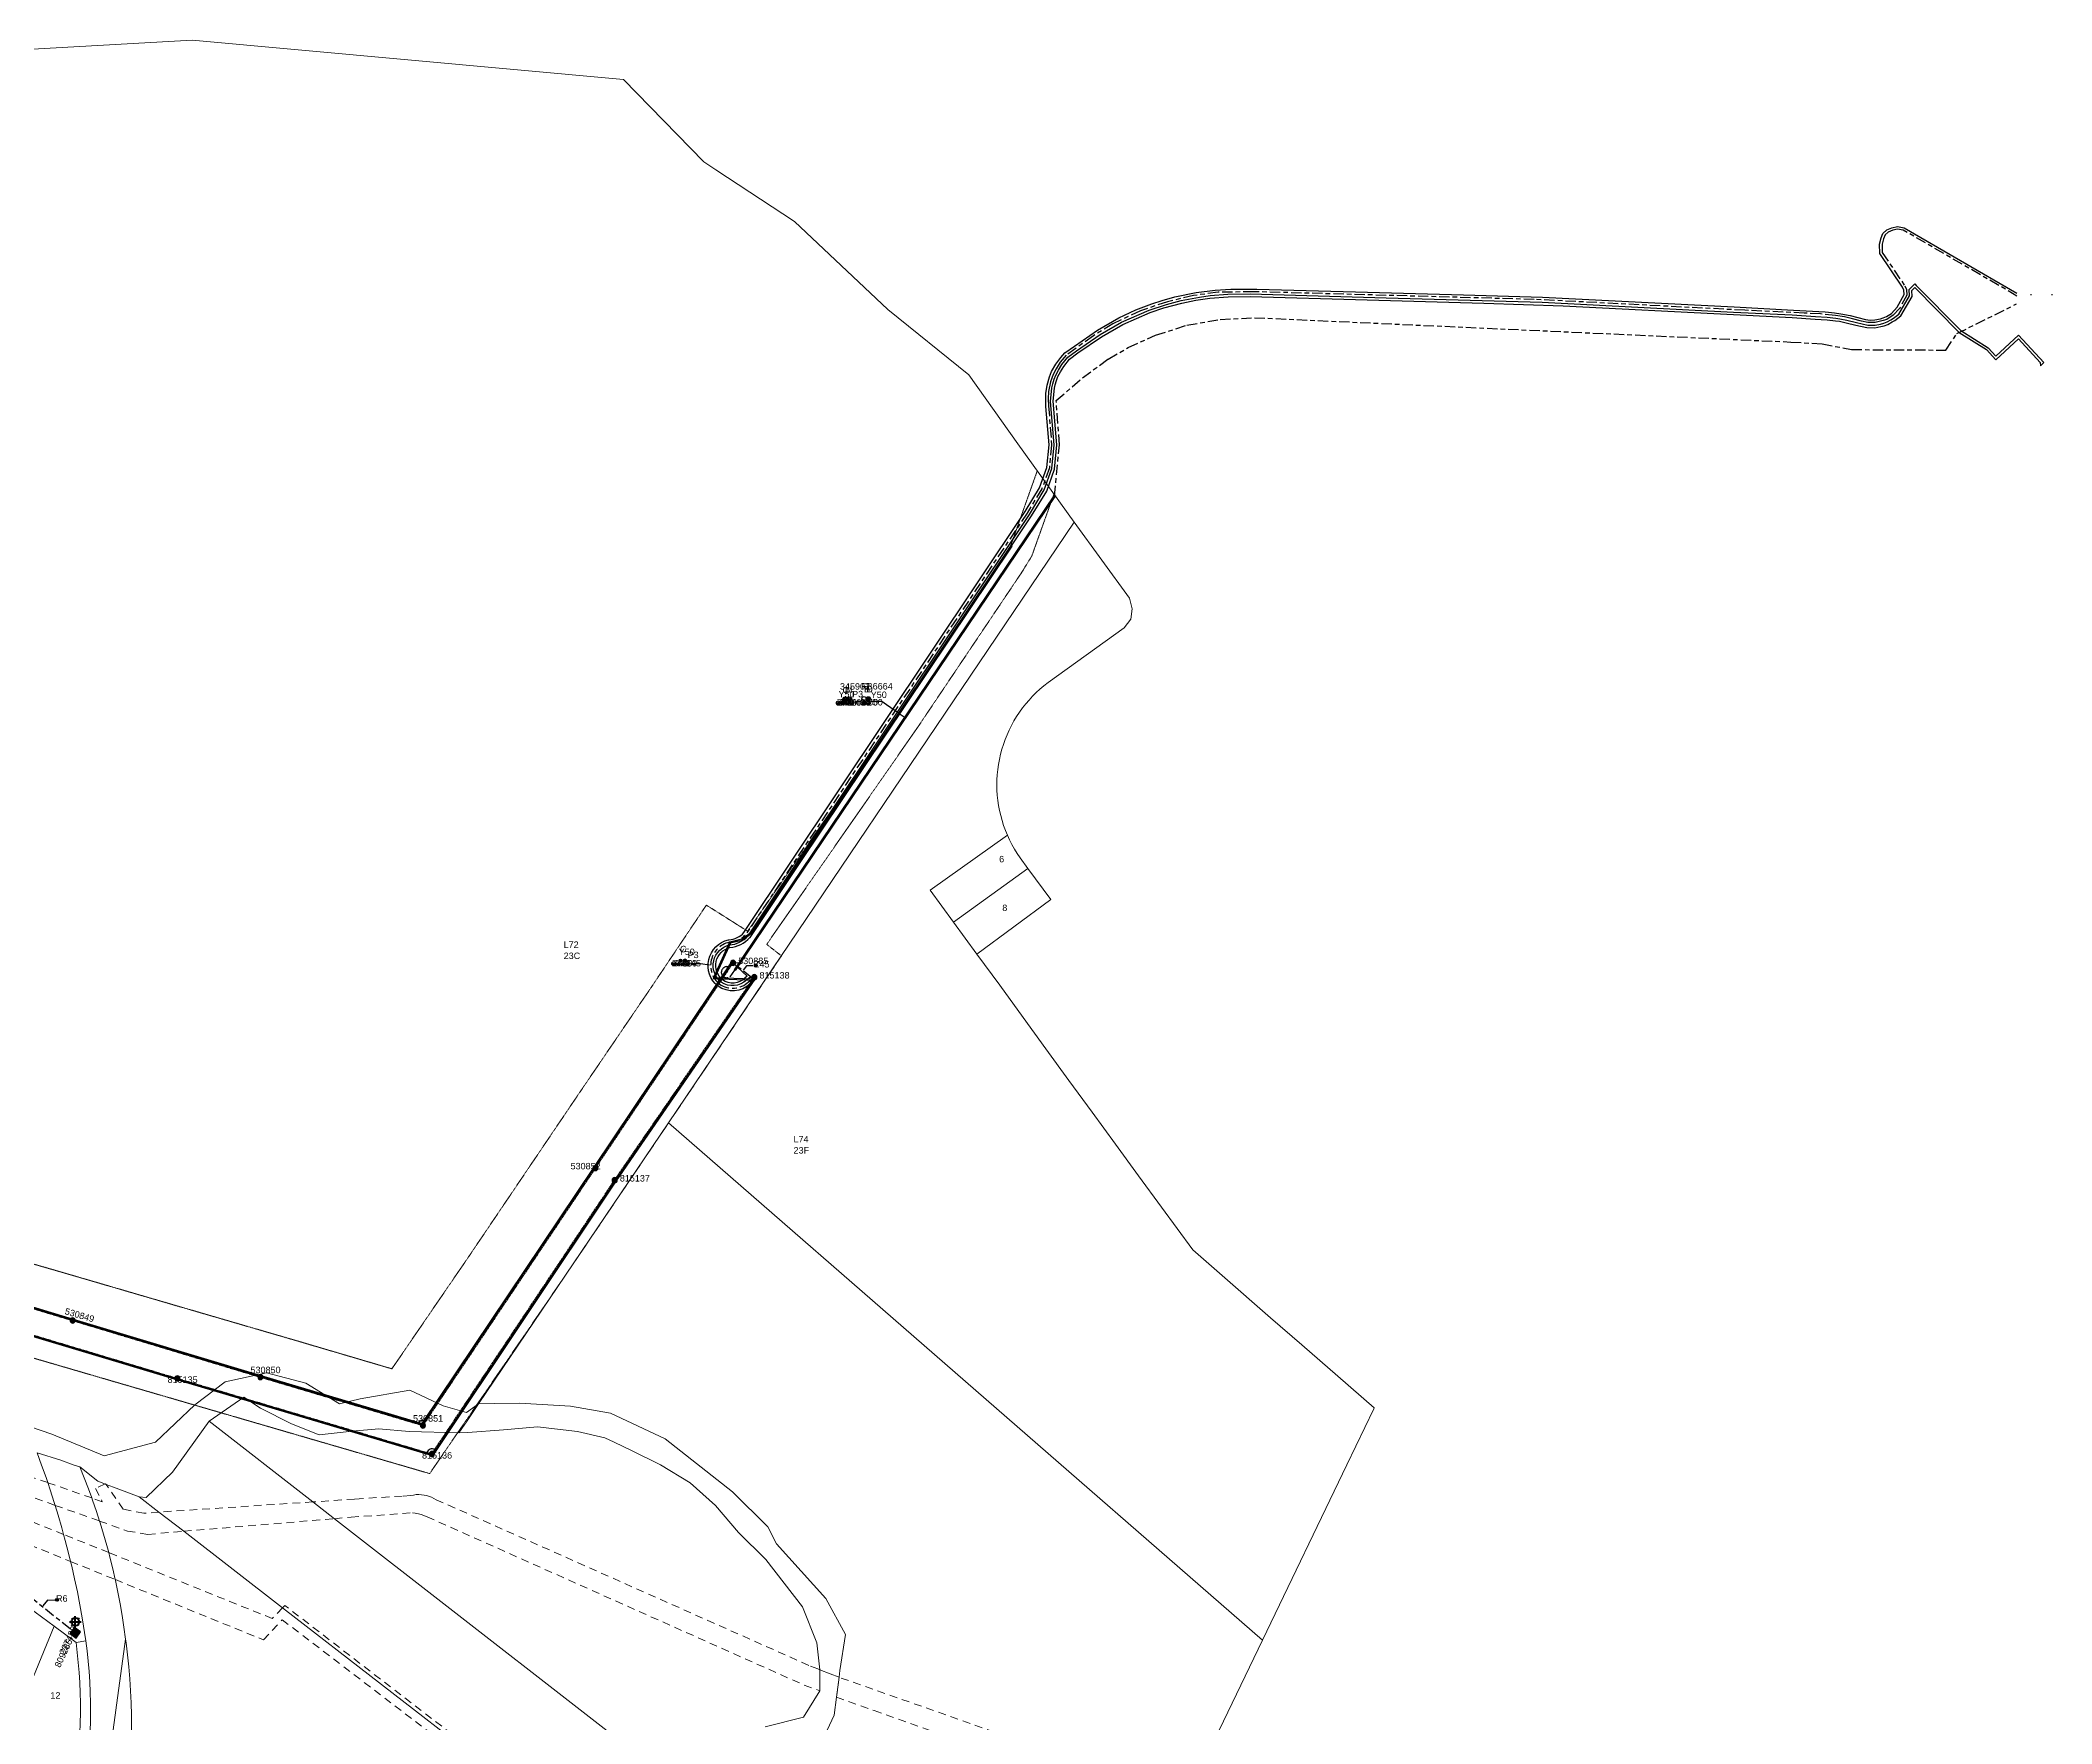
# Model space of a CAD drawing. Header units: metres. Extents: x 301341 to 310479, y 6262403 to 6265281.
# Drawn here: x 303382 to 304162, y 6264617 to 6265269 of the extents above; entities that cross this region are included whole.
import ezdxf
from ezdxf.enums import TextEntityAlignment as Align

# ---------------------------------------------------------------- set-up
doc = ezdxf.new("R2010")
doc.units = ezdxf.units.M
for name, pattern in [('Cable Exist OH', [1, 1, 0]), ('Cable Exist UG', [8.2, 4, -1.2, 1.8, -1.2]), ('Dash', [5, 3, -2]), ('HIDDEN', [0.375, 0.25, -0.125]), ('HIDDEN2', [0.1875, 0.125, -0.0625])]:
    doc.linetypes.add(name, pattern=pattern)
doc.layers.get('0').update_dxf_attribs({"color": 6})
for name, color, linetype in [('_User Miscellaneous10', 7, 'Continuous'), ('_User Miscellaneous11', 7, 'Continuous'), ('_User Miscellaneous9', 7, 'Continuous'), ('_User_HV_Exist', 7, 'Continuous'), ('Duct_SP_EXT', 7, 'Continuous'), ('Equip_SP_SL_EXT', 7, 'Continuous'), ('Mains_HV_EXT', 7, 'Continuous'), ('Mains_SL_EXT', 7, 'Continuous'), ('Mains_TR_EXT', 7, 'Continuous'), ('SupportsOH_SP_TR_HV_LV_SL_EXT', 7, 'Continuous'), ('SupportsUG_SP_LV_SL_EXT', 7, 'Continuous'), ('Trench_SP_EXT', 7, 'Continuous')]:
    doc.layers.add(name, color=color, linetype=linetype)
for name, color, linetype, lineweight in [('Cadastre Easements_SP_EXT', 9, 'Continuous', 5), ('Cadastre Land Parcels_SP_EXT', 9, 'Continuous', 5), ('Cadastre Other Property_SP_EXT', 9, 'HIDDEN', 5), ('Cadastre Roads_SP_EXT', 9, 'Continuous', 5)]:
    doc.layers.add(name, color=color, linetype=linetype, lineweight=lineweight)
doc.styles.add('COLUMN_LABEL', font='arial.ttf')
doc.styles.add('iecARIAL', font='arial.ttf', dxfattribs={"height": 2})
doc.styles.add('POLE_LABEL', font='arial.ttf')
doc.styles.get("Standard").update_dxf_attribs({"font": 'arial.ttf'})
doc.linetypes.add('Cable E OH', pattern='A,9.4,["E",Standard,S=1.7,R=0,X=0,Y=-1],0', length=9.4)
doc.linetypes.add('Cable E UG', pattern='A,6,-0.5,["E",Standard,S=1.7,R=0,X=0.5,Y=-1],-2.9', length=9.4)
doc.linetypes.add('Cable P UG', pattern='A,6,-0.5,["P",Standard,S=1.7,R=0,X=0.5,Y=-1],-2.9', length=9.4)

# ---------------------------------------------------------------- blocks, each defined once
blk = doc.blocks.new('COLUMN_EXT')
blk.add_hatch(color=256).paths.add_polyline_path([(-1.49, 1.48), (-1.49, -1.49), (1.48, -1.49), (1.48, 1.48)])
blk.add_lwpolyline([(-1.49, -1.49), (1.48, -1.49), (1.48, 1.48), (-1.49, 1.48)], close=True)
for tag, height, style, flags, p in [('STRUCTURE_PLANT_NUMBER', 0.2, 'POLE_LABEL', 9, (1.81, 0.03)), ('ASSET_NUM', 2.5, 'COLUMN_LABEL', 8, (2, 2)), ('STREET_CODE', 0.2, 'COLUMN_LABEL', 9, (1.81, -0.2))]:
    blk.add_attdef(tag, text='', height=height, dxfattribs=dict(style=style, flags=flags)).set_placement(p, align=Align.MIDDLE_LEFT)
at = {"flags": 1}
blk.add_attdef('Z', (1.81, -2.35), '', height=0.2, dxfattribs=at)
at = {"flags": 9}
for tag, p in [('COLUMN_TYPE', (1.81, -0.4)), ('OWNED_BY', (1.81, -0.6)), ('STATE', (1.81, -0.8)), ('USAGE', (1.81, -1)), ('STREETNAME', (1.81, -1.6)), ('SUBURB', (1.81, -1.8)), ('LEGEND', (1.81, -1.2)), ('LOCATION', (1.81, -1.4)), ('NOTES', (1.81, -2))]:
    blk.add_attdef(tag, text='', height=0.2, dxfattribs=at).set_placement(p, align=Align.MIDDLE_LEFT)
blk = doc.blocks.new('DUCT_EXT')
blk.add_circle((0, 0.8), 0.8)
at = {"flags": 1}
blk.add_attdef('Z', (0, 0), '', height=0.2, dxfattribs=at)
at = {"flags": 9}
for tag, p in [('DUCT_CODE', (0, 0)), ('XSECT_TYPE', (0, -0.2)), ('STATE', (0, -0.6)), ('FB_REFERENCE', (0, -0.4)), ('NOTES', (0, -0.8))]:
    blk.add_attdef(tag, text='', height=0.2, dxfattribs=at).set_placement(p, align=Align.MIDDLE_LEFT)
blk = doc.blocks.new('SL_LANTERN_EXT')
at = {"lineweight": 40}
for p, q in [((-2.25, 4.22), (2.25, 4.22)), ((-1.46, 5.68), (-1.06, 5.28)), ((-1.46, 2.76), (-1.06, 3.16)), ((0, 1.97), (0, 6.47)), ((0, 0), (0, 2.72)), ((1.46, 5.68), (1.06, 5.28)), ((1.46, 2.76), (1.06, 3.16))]:
    blk.add_line(p, q, dxfattribs=at)
blk.add_circle((0, 4.22), 1.5, dxfattribs=at)
at = {"style": 'iecARIAL', "flags": 8}
blk.add_attdef('ASSET_NUM', (1.5, 1.5), '', height=2.5, dxfattribs=at)
for tag, p, height, flags in [('OPERATING_VOLTAGE', (0.98, -1.65), 0.2, 9), ('ORIENTATION', (0.98, -1.85), 0.2, 9), ('OWNED_BY', (0.98, -2.05), 0.2, 9), ('STATE', (0.98, -2.25), 0.2, 9), ('CONSTRUCTED_VOLTAGE', (0.98, -0.65), 0.2, 9), ('CONTROL_TYPE', (0.98, -0.85), 0.2, 9), ('LANTERN_PURPOSE', (0.98, -1.05), 0.2, 9), ('LANTERN_TYPE', (0.98, -1.25), 0.2, 9), ('NO_PHASES', (0.98, -1.45), 0.2, 9), ('USAGE', (0.98, -2.45), 0.2, 9), ('CEXIST', (0.98, -2.65), 0.2, 9), ('CNEW', (0.98, -2.85), 0.2, 9), ('CNUMBER', (0.98, -3.05), 0.2, 9), ('CREMOVE', (0.98, -3.25), 0.2, 9), ('CREPLACE', (0.98, -3.45), 0.2, 9), ('LKINGHEIGHT', (0.98, -3.65), 0.2, 9), ('LBRACKET', (0.98, -3.85), 0.2, 9), ('LBRACKETVOCAB', (0.98, -4.05), 0.2, 9), ('LCATEGORY', (0.98, -4.25), 0.2, 9), ('LCHARGE1', (0.98, -4.45), 0.2, 9), ('LCHARGE1PERCENT', (0.98, -4.65), 0.2, 9), ('LCHARGE2', (0.98, -4.85), 0.2, 9), ('LCHARGE2PERCENT', (0.98, -5.05), 0.2, 9), ('LCHARGE3', (0.98, -5.25), 0.2, 9), ('LCHARGE3PERCENT', (0.98, -5.45), 0.2, 9), ('LEXIST', (0.98, -5.65), 0.2, 9), ('LLAMP', (0.98, -5.85), 0.2, 9), ('LLAMPVOCAB', (0.98, -6.05), 0.2, 9), ('LMAST', (0.98, -6.25), 0.2, 9), ('LMASTVOCAB', (0.98, -6.45), 0.2, 9), ('LNEW', (0.98, -6.65), 0.2, 9), ('LANTNUMBER', (0.98, -6.85), 0.2, 9), ('LOUTREACH', (0.98, -7.25), 0.2, 9), ('LOUTREACHVOCAB', (0.98, -7.45), 0.2, 9), ('LRATECODE', (0.98, -7.65), 0.2, 9), ('LREMOVE', (0.98, -7.85), 0.2, 9), ('LNUMBER', (2.18, -3.25), 2.5, 8), ('STREETNAME', (0.98, -9.25), 0.2, 9), ('SUBURB', (0.98, -9.45), 0.2, 1), ('LREPLACE', (0.98, -8.05), 0.2, 9), ('LTYPE', (0.98, -8.25), 0.2, 9), ('LTYPEVOCAB', (0.98, -8.45), 0.2, 9), ('LEGEND', (0.98, -8.65), 0.2, 9), ('LOCATION', (0.98, -8.85), 0.2, 9), ('NOTES', (0.98, -9.05), 0.2, 9)]:
    blk.add_attdef(tag, p, '', height=height, dxfattribs=dict(flags=flags))
blk = doc.blocks.new('POLE_EXT')
blk.add_hatch(color=256).paths.add_polyline_path([(-1, 0, 1), (1, 0, 1)])
blk.add_lwpolyline([(-1, 0, 1), (1, 0, 1)], format="xyb", close=True)
for tag, height, flags, p in [('pNumber', 2.5, 8, (-17.84, 2.07)), ('OWNED_BY', 0.2, 9, (1.35, -0.4)), ('SPECIAL_USE', 0.2, 9, (1.35, -0.8)), ('STATE', 0.2, 9, (1.35, -1)), ('cLV', 0.2, 9, (1.35, -1.4)), ('hDepth', 0.2, 9, (1.35, -1.6)), ('hDia', 0.2, 9, (1.35, -1.8)), ('cHV', 0.2, 9, (1.35, -2)), ('cLinedev', 0.2, 9, (1.35, -3.4)), ('pExisting', 0.2, 9, (1.35, -3.8)), ('pFooting', 0.2, 9, (1.35, -4.4)), ('pNew', 0.2, 9, (1.35, -4.6)), ('pRelocate', 0.2, 9, (1.35, -5)), ('pRemove', 0.2, 9, (1.35, -5.2)), ('pReplace', 0.2, 9, (1.35, -5.4)), ('pStay', 0.2, 9, (1.35, -5.6)), ('pType', 0.2, 9, (1.35, -5.8)), ('cspan', 0.2, 9, (1.35, -6)), ('STREETNAME', 0.2, 9, (1.35, -6.2)), ('SUBURB', 0.2, 9, (1.35, -6.4)), ('OPERATED_BY', 0.2, 9, (1.36, -7.01)), ('PARENT', 0.2, 9, (1.35, -0.6)), ('USAGE', 0.2, 9, (1.35, -1.2)), ('LBRACKET', 0.2, 9, (1.35, -2.2)), ('LExisting', 0.2, 9, (1.35, -2.4)), ('LANTNUMBER', 0.2, 9, (1.35, -2.6)), ('LOther', 0.2, 9, (1.35, -2.8)), ('LRemove', 0.2, 9, (1.35, -3)), ('LEGEND', 0.2, 9, (1.35, -3.2)), ('LOCATION', 0.2, 9, (1.35, -3.6)), ('PFNUMBER', 0.2, 9, (1.35, -4)), ('NEWPFNUMBER', 0.2, 9, (1.35, -4.2)), ('NOTES', 0.2, 9, (1.35, -6.6)), ('MAINTAINED_BY', 0.2, 9, (1.36, -6.81))]:
    blk.add_attdef(tag, text='', height=height, dxfattribs=dict(flags=flags)).set_placement(p, align=Align.MIDDLE_LEFT)
at = {"style": 'POLE_LABEL'}
for tag, height, flags, p in [('STRUCTURE_PLANT_NUMBER', 0.2, 9, (1.35, 0.03)), ('ASSET_NUM', 2.5, 8, (2, 2)), ('STREET_CODE', 0.2, 9, (1.35, -0.2))]:
    blk.add_attdef(tag, text='', height=height, dxfattribs=dict(at, flags=flags)).set_placement(p, align=Align.MIDDLE_LEFT)
at = {"flags": 1}
blk.add_attdef('Z', (1.35, -7.33), '', height=0.2, dxfattribs=at)
blk = doc.blocks.new('CABLE_LARGE_EXT')
h = blk.add_hatch(color=256)
edge = h.paths.add_edge_path()
edge.add_arc((0, 0.55), 0.55, 0, 360)
blk.add_circle((0, 0.55), 0.55)
at = {"flags": 1}
blk.add_attdef('Z', (0, 0), '', height=0.2, dxfattribs=at)
at = {"flags": 9}
for tag, p in [('COND_CODE', (0, 0)), ('STATE', (0, -0.4)), ('XSECT_SIZE', (0, -0.6)), ('FB_REFERENCE', (0, -0.2)), ('NOTES', (0, -0.8))]:
    blk.add_attdef(tag, text='', height=0.2, dxfattribs=at).set_placement(p, align=Align.MIDDLE_LEFT)

msp = doc.modelspace()

# ---------------------------------------------------------------- linework, layer by layer
at = {"layer": '_User Miscellaneous10'}
msp.add_lwpolyline([(303388.04, 6264664.81), (303385.06, 6264664.96), (303383.21, 6264662.72)], dxfattribs=at)
at = {"layer": '_User Miscellaneous11', "linetype": 'Cable Exist UG'}
msp.add_lwpolyline([(303212.95, 6264755.78), (303254.52, 6264733.22), (303301.73, 6264709.89), (303329.86, 6264703.5), (303371.49, 6264671.75), (303395.81, 6264652.29)], dxfattribs=at)
at = {"layer": '_User_HV_Exist', "linetype": 'Cable E OH'}
for points in [[(302602.42, 6265112.28), (302689.77, 6265173.12), (302750.43, 6265216.12), (302816.53, 6265262.44), (302903.08, 6265196.66), (302978.98, 6265139.91), (303054.64, 6265055.44), (303127.76, 6264970.53), (303196.49, 6264890.56), (303262.44, 6264813.95), (303394.95, 6264773.85), (303467.71, 6264751.92), (303530.28, 6264733.3), (303596.89, 6264832.68), (303650.22, 6264912.19)], [(303659.45, 6264905.95), (303605.32, 6264827.29), (303605.32, 6264827.29), (303534.25, 6264720.83), (303435.22, 6264750.26), (303324.01, 6264783.66), (303256.65, 6264803.13), (303188.08, 6264883.02), (303119.07, 6264963.16), (303046.1, 6265048.39), (302971.84, 6265131.22), (302896.18, 6265187.6), (302816.12, 6265248.3), (302756.69, 6265206.96), (302695.92, 6265164.14), (302611.45, 6265101.11), (302561.7, 6265020.73)]]:
    msp.add_lwpolyline(points, dxfattribs=at)
at = {"layer": '_User_HV_Exist', "linetype": 'Cable P UG'}
for points in [[(302602.65, 6265112.07), (302689.95, 6265172.88), (302750.61, 6265215.88), (302816.53, 6265262.06), (302902.9, 6265196.42), (302978.77, 6265139.68), (303054.42, 6265055.24), (303127.54, 6264970.34), (303196.27, 6264890.36), (303262.27, 6264813.69), (303394.87, 6264773.56), (303467.63, 6264751.63), (303530.41, 6264732.95), (303597.14, 6264832.51), (303650.46, 6264912.02)], [(303659.2, 6264906.12), (303605.08, 6264827.46), (303534.12, 6264721.18), (303435.31, 6264750.55), (303324.09, 6264783.95), (303256.81, 6264803.4), (303188.31, 6264883.21), (303119.3, 6264963.36), (303046.33, 6265048.59), (302972.04, 6265131.44), (302896.36, 6265187.84), (302816.13, 6265248.67), (302756.53, 6265207.21), (302695.75, 6265164.38), (302611.22, 6265101.31), (302561.44, 6265020.88)]]:
    msp.add_lwpolyline(points, dxfattribs=at)
at = {"layer": 'Cadastre Easements_SP_EXT', "linetype": 'Dash'}
for points in [[(303755.71, 6264448.25), (303476.97, 6264662.88), (303476.15, 6264661.97), (303476.12, 6264661.94), (303472.16, 6264657.78), (303408.81, 6264683.34), (303408.77, 6264683.36), (303391.3, 6264690.38), (303391.27, 6264690.39), (303254.18, 6264745.69)], [(303253.07, 6264737.29), (303393.97, 6264679.92), (303394.01, 6264679.9), (303411.3, 6264672.88), (303411.34, 6264672.86), (303468.73, 6264649.52), (303475.98, 6264657.32), (303749.79, 6264448.13)], [(303347.31, 6264716.14), (303388, 6264701.64), (303388.02, 6264701.63), (303405.23, 6264695.57), (303416.04, 6264691.69), (303423.95, 6264690.41), (303437.84, 6264691.59), (303496.23, 6264696.48), (303496.26, 6264696.48), (303502.7, 6264697.06), (303526.46, 6264698.77), (303527.57, 6264698.57), (303528.78, 6264698.37), (303529.9, 6264698.06), (303532.14, 6264697.22), (303678.32, 6264631.97), (303684.27, 6264629.77), (303684.3, 6264629.76), (303684.3, 6264632.21), (303684.31, 6264637.86), (303683.56, 6264638.29), (303680.02, 6264639.65), (303535.7, 6264703.84), (303533.83, 6264704.8), (303531.97, 6264705.43), (303530.94, 6264705.63), (303528.9, 6264705.81), (303527.89, 6264705.79), (303526.87, 6264705.54), (303525.85, 6264705.41), (303522.52, 6264705.23), (303505.88, 6264704.22), (303504.03, 6264704.07), (303487.92, 6264702.97), (303428.22, 6264699.04), (303422.38, 6264698.59), (303414.38, 6264700.2), (303407.82, 6264709.78), (303407.79, 6264709.82), (303407.54, 6264709.89), (303407.42, 6264709.93), (303403.66, 6264708.19), (303406.26, 6264703.03), (303402.2, 6264704.51), (303402.2, 6264704.51), (303385.15, 6264710.45), (303385.14, 6264710.46), (303352.11, 6264722)], [(303780.29, 6264603.89), (303691.78, 6264635.02), (303690.78, 6264627.33), (303705.38, 6264622.15), (303778.32, 6264596.3)]]:
    msp.add_lwpolyline(points, dxfattribs=at)
at = {"layer": 'Cadastre Land Parcels_SP_EXT', "linetype": 'Continuous'}
for points in [[(303369.84, 6264735.06), (303386.75, 6264729.26), (303407, 6264720.82), (303426.9, 6264726.17), (303442.15, 6264740.54), (303453.89, 6264749.55), (303469.93, 6264753.04), (303485.1, 6264749.01), (303498.14, 6264741.04), (303506.21, 6264742.88), (303525.45, 6264746.22), (303538.36, 6264740.25), (303547.41, 6264737.61), (303552.11, 6264740.93), (303625.68, 6264849.86), (303782.86, 6265082.67), (303761.12, 6265113.02), (303748.38, 6265130.8), (303742.02, 6265139.66), (303710.7, 6265164.95), (303674.47, 6265199.14), (303644.05, 6265219.1), (303639.34, 6265222.19), (303608.2, 6265254.14), (303608.2, 6265254.14), (303441.13, 6265269.35), (303360.78, 6265264.84)], [(303797.02, 6264527.13), (303855.85, 6264649.4), (303625.68, 6264849.86), (303625.68, 6264849.86), (303552.11, 6264740.93), (303558.09, 6264741.06), (303567.89, 6264741.24), (303587.71, 6264740.02), (303603.26, 6264737.41), (303624.34, 6264727.41), (303650.52, 6264706.91), (303664.18, 6264693.27), (303667.5, 6264686.73), (303686.6, 6264665.5), (303694.26, 6264651.55), (303692.12, 6264637.61), (303691.78, 6264635.02), (303690.78, 6264627.33), (303689.86, 6264620.35), (303685.26, 6264610.35)], [(303663.14, 6264615.88), (303677.98, 6264619.57), (303684.27, 6264629.77), (303684.29, 6264629.81), (303684.3, 6264632.21), (303684.33, 6264637.92), (303683.13, 6264648.39), (303677.56, 6264662.37), (303663.41, 6264680.68), (303652.82, 6264691.16), (303643.92, 6264701.58), (303634.15, 6264710.39), (303622.53, 6264717.35), (303611.33, 6264722.93), (303604.67, 6264726.1), (303601.04, 6264727.83), (303590.4, 6264730.22), (303574.87, 6264732.11), (303561.81, 6264730.86), (303547.94, 6264729.89), (303544.46, 6264729.75), (303525.23, 6264730.25), (303513.41, 6264731.33), (303503.13, 6264730.33), (303490.26, 6264728.98), (303479.58, 6264733.28), (303479.58, 6264733.28), (303467.56, 6264739.35), (303461.08, 6264743.62), (303447.72, 6264734.22), (303487.92, 6264702.97), (303496.26, 6264696.48), (303780.64, 6264475.34)], [(303375.41, 6264663.92), (303387.6, 6264654.86), (303396.12, 6264648.54), (303399.87, 6264649.19), (303399.87, 6264649.19), (303398.5, 6264658.07), (303397.59, 6264663.1), (303396.6, 6264668.11), (303395.54, 6264673.11), (303394.41, 6264678.09), (303393.97, 6264679.92), (303393.2, 6264683.06), (303391.93, 6264688.01), (303391.27, 6264690.39), (303390.58, 6264692.94), (303389.16, 6264697.85), (303388, 6264701.64), (303387.67, 6264702.74), (303386.11, 6264707.6), (303385.14, 6264710.46), (303384.47, 6264712.45), (303382.77, 6264717.27), (303381.02, 6264722.03)], [(303384.88, 6264426.92), (303415.25, 6264649.83), (303415.25, 6264649.83), (303414.63, 6264654.42), (303413.94, 6264658.98), (303413.16, 6264663.53), (303412.31, 6264668.07), (303411.37, 6264672.59), (303411.3, 6264672.88), (303410.35, 6264677.09), (303409.25, 6264681.58), (303408.77, 6264683.36), (303408.06, 6264686.04), (303406.8, 6264690.48), (303405.45, 6264694.9), (303405.23, 6264695.57), (303404.02, 6264699.29), (303402.52, 6264703.65), (303402.2, 6264704.51), (303400.93, 6264707.99), (303399.27, 6264712.3), (303397.53, 6264716.59), (303394.99, 6264717.38), (303390.18, 6264719.21), (303381.02, 6264722.03), (303382.77, 6264717.27), (303384.47, 6264712.45), (303385.14, 6264710.46), (303386.11, 6264707.6), (303387.67, 6264702.74), (303388, 6264701.64), (303389.16, 6264697.85), (303390.58, 6264692.94), (303391.27, 6264690.39), (303391.93, 6264688.01), (303393.2, 6264683.06), (303393.97, 6264679.92), (303394.41, 6264678.09), (303395.54, 6264673.11), (303396.6, 6264668.11), (303397.59, 6264663.1), (303398.5, 6264658.07), (303399.87, 6264649.19), (303400.39, 6264645.21), (303400.82, 6264641.22), (303401.17, 6264637.22), (303401.44, 6264633.21), (303401.62, 6264629.2), (303401.71, 6264625.18), (303401.72, 6264621.17), (303401.65, 6264617.15), (303401.48, 6264613.14)], [(303744.64, 6264453.98), (303476.12, 6264661.94), (303476.12, 6264661.94), (303437.84, 6264691.59), (303428.22, 6264699.04), (303420.53, 6264704.99), (303410.66, 6264708.68), (303407.82, 6264709.78), (303407.54, 6264709.89), (303404.52, 6264711.06), (303397.53, 6264716.59), (303399.27, 6264712.3), (303400.93, 6264707.99), (303402.2, 6264704.51), (303402.52, 6264703.65), (303404.02, 6264699.29), (303405.23, 6264695.57), (303405.45, 6264694.9), (303406.8, 6264690.48), (303408.06, 6264686.04), (303408.77, 6264683.36), (303409.25, 6264681.58), (303410.35, 6264677.1), (303411.3, 6264672.88), (303411.37, 6264672.59), (303412.31, 6264668.07), (303413.16, 6264663.53), (303413.94, 6264658.98), (303414.63, 6264654.42), (303415.25, 6264649.83), (303415.47, 6264648.37), (303416.05, 6264643.75), (303416.54, 6264639.09), (303416.94, 6264634.42), (303417.25, 6264629.75), (303417.47, 6264625.07), (303417.6, 6264620.39), (303417.65, 6264615.7)], [(303685.26, 6264610.35), (303689.86, 6264620.35), (303690.78, 6264627.33), (303691.78, 6264635.02), (303688.29, 6264636.37), (303684.33, 6264637.92), (303684.3, 6264632.21), (303684.29, 6264629.81), (303684.27, 6264629.77), (303677.98, 6264619.57), (303663.14, 6264615.88)]]:
    msp.add_lwpolyline(points, dxfattribs=at)
for points in [[(303805.42, 6265049.09), (303804.38, 6265053.12), (303782.86, 6265082.67), (303625.68, 6264849.86), (303855.85, 6264649.4), (303888.56, 6264717.3), (303898.96, 6264739.03), (303899.14, 6264739.41), (303885.05, 6264751.67), (303871.13, 6264763.78), (303858.96, 6264774.34), (303855.82, 6264776.99), (303843.32, 6264787.97), (303828.84, 6264800.6), (303816.76, 6264817.19), (303807.84, 6264829.39), (303798.87, 6264841.63), (303789.84, 6264854), (303780.89, 6264866.29), (303771.96, 6264878.54), (303763.08, 6264890.74), (303754.05, 6264903.2), (303745.23, 6264915.22), (303736.18, 6264927.56), (303727.04, 6264940.08), (303757.02, 6264961.3), (303756.25, 6264963.17), (303755.56, 6264965.05), (303754.96, 6264966.96), (303754.43, 6264968.89), (303753.98, 6264970.83), (303753.61, 6264972.8), (303753.32, 6264974.78), (303753.1, 6264976.77), (303752.98, 6264978.77), (303752.93, 6264980.77), (303752.96, 6264982.77), (303753.08, 6264984.76), (303753.27, 6264986.75), (303753.55, 6264988.74), (303753.9, 6264990.7), (303754.34, 6264992.66), (303754.86, 6264994.59), (303755.45, 6264996.5), (303756.12, 6264998.38), (303756.87, 6265000.24), (303757.69, 6265002.07), (303758.58, 6265003.85), (303759.55, 6265005.61), (303760.59, 6265007.32), (303761.69, 6265008.98), (303762.86, 6265010.61), (303764.1, 6265012.18), (303765.4, 6265013.7), (303766.76, 6265015.16), (303768.18, 6265016.57), (303769.65, 6265017.93), (303771.18, 6265019.22), (303772.76, 6265020.44), (303802.26, 6265041.62), (303804.9, 6265044.97), (303805.42, 6265049.09)], [(303764.96, 6264948.46), (303761.98, 6264952.51), (303760.85, 6264954.19), (303759.78, 6264955.92), (303758.79, 6264957.68), (303757.86, 6264959.48), (303757.02, 6264961.3), (303727.04, 6264940.08), (303736.18, 6264927.56), (303764.96, 6264948.46)], [(303773.81, 6264936.45), (303764.96, 6264948.46), (303736.18, 6264927.56), (303745.23, 6264915.22), (303773.81, 6264936.45)], [(303603.26, 6264737.41), (303587.71, 6264740.02), (303567.89, 6264741.24), (303558.09, 6264741.06), (303552.11, 6264740.93), (303547.66, 6264734.42), (303544.46, 6264729.75), (303547.94, 6264729.89), (303561.81, 6264730.86), (303574.87, 6264732.11), (303590.4, 6264730.22), (303601.04, 6264727.83), (303604.67, 6264726.1), (303611.33, 6264722.93), (303622.53, 6264717.35), (303634.15, 6264710.39), (303643.92, 6264701.58), (303652.82, 6264691.16), (303663.41, 6264680.68), (303677.56, 6264662.37), (303683.13, 6264648.39), (303684.33, 6264637.92), (303688.29, 6264636.37), (303691.78, 6264635.02), (303692.12, 6264637.61), (303694.26, 6264651.55), (303686.6, 6264665.5), (303667.5, 6264686.73), (303664.18, 6264693.27), (303650.52, 6264706.91), (303624.34, 6264727.41), (303603.26, 6264737.41)], [(303447.72, 6264734.22), (303433.43, 6264714.56), (303423.3, 6264704.75), (303420.53, 6264704.99), (303428.22, 6264699.04), (303437.84, 6264691.59), (303476.12, 6264661.94), (303744.64, 6264453.98), (303761.69, 6264440.79), (303787.88, 6264420.49), (303827.8, 6264389.58), (303826.54, 6264392.86), (303817.91, 6264410), (303811.41, 6264419.99), (303798.97, 6264448.17), (303789.9, 6264456.8), (303785.39, 6264462.32), (303781.07, 6264473.55), (303780.64, 6264475.34), (303496.26, 6264696.48), (303487.92, 6264702.97), (303447.72, 6264734.22)], [(303387.6, 6264654.86), (303375.41, 6264663.92), (303360.4, 6264628.21), (303361.06, 6264627.54), (303361.68, 6264626.82), (303362.23, 6264626.05), (303362.72, 6264625.24), (303363.15, 6264624.4), (303363.51, 6264623.52), (303363.79, 6264622.62), (303364.01, 6264621.7), (303364.15, 6264620.76), (303364.21, 6264619.81), (303364.21, 6264619.71), (303372.54, 6264617.97), (303387.6, 6264654.86)], [(303396.12, 6264648.54), (303387.6, 6264654.86), (303372.54, 6264617.97), (303364.21, 6264619.71), (303364.21, 6264618.87), (303364.12, 6264617.93), (303363.96, 6264616.99), (303363.72, 6264616.06), (303397.36, 6264609.46), (303397.59, 6264613.36), (303397.73, 6264617.27), (303397.8, 6264621.19), (303397.78, 6264625.11), (303397.69, 6264629.02), (303397.53, 6264632.94), (303397.29, 6264636.84), (303396.97, 6264640.75), (303396.58, 6264644.65), (303396.12, 6264648.54)], [(303417.65, 6264611.03), (303417.65, 6264615.7), (303417.6, 6264620.39), (303417.47, 6264625.07), (303417.25, 6264629.75), (303416.93, 6264634.42), (303416.54, 6264639.09), (303416.05, 6264643.75), (303415.47, 6264648.37), (303415.25, 6264649.83), (303384.88, 6264426.92), (303391.52, 6264421.88), (303416.04, 6264593.89), (303416.89, 6264602.46), (303417.65, 6264611.03)]]:
    msp.add_lwpolyline(points, close=True, dxfattribs=at)
at = {"layer": 'Cadastre Other Property_SP_EXT', "linetype": 'HIDDEN2'}
msp.add_lwpolyline([(303341.64, 6264769.8), (303404.31, 6264751.49), (303533.15, 6264713.95), (303590.5, 6264797.76), (303669.48, 6264914.54), (303663.74, 6264919.03), (303722.34, 6265003.26), (303762.54, 6265063.1), (303766.45, 6265069.43), (303775.07, 6265093.54), (303768.58, 6265102.48), (303758.11, 6265072.98), (303746.59, 6265055.5), (303728.82, 6265029.38), (303717.43, 6265011.83), (303694.21, 6264978.59), (303667.8, 6264940.62), (303656.33, 6264924.13), (303640.37, 6264934.22), (303618.89, 6264902.21), (303591.24, 6264861.59), (303548.1, 6264797.77), (303518.5, 6264754.55), (303481.65, 6264765.41), (303436.03, 6264778.7), (303386.9, 6264793.04), (303334.17, 6264808.18)], dxfattribs=at)
at = {"layer": 'Cadastre Roads_SP_EXT', "linetype": 'Continuous'}
msp.add_lwpolyline([(303401.48, 6264613.14), (303401.65, 6264617.15), (303401.72, 6264621.17), (303401.71, 6264625.18), (303401.62, 6264629.2), (303401.44, 6264633.21), (303401.17, 6264637.22), (303400.82, 6264641.22), (303400.39, 6264645.21), (303399.87, 6264649.19), (303396.12, 6264648.54), (303396.58, 6264644.65), (303396.97, 6264640.75), (303397.29, 6264636.84), (303397.53, 6264632.94), (303397.69, 6264629.02), (303397.78, 6264625.11), (303397.8, 6264621.19), (303397.73, 6264617.27), (303397.59, 6264613.36)], dxfattribs=at)
at = {"layer": 'Duct_SP_EXT'}
for p, q in [((303775.25, 6265093.17), (303651.09, 6264909.15)), ((303775.65, 6265092.9), (303651.49, 6264908.88)), ((303775.25, 6265093.17), (303775.45, 6265093.03)), ((303775.65, 6265092.9), (303775.45, 6265093.03)), ((303660.1, 6264926.73), (303758.5, 6265073.63)), ((303660.5, 6264926.47), (303758.9, 6265073.37)), ((303758.5, 6265073.63), (303758.7, 6265073.5)), ((303758.9, 6265073.37), (303758.7, 6265073.5)), ((303654.09, 6264921.01), (303649.44, 6264919.93)), ((303654.3, 6264920.56), (303649.54, 6264919.47)), ((303657.93, 6264923.8), (303654.09, 6264921.01)), ((303654.09, 6264921.01), (303654.19, 6264920.79)), ((303654.3, 6264920.56), (303654.19, 6264920.79)), ((303658.27, 6264923.45), (303654.3, 6264920.56)), ((303660.11, 6264926.74), (303657.91, 6264923.77)), ((303657.91, 6264923.77), (303657.93, 6264923.8)), ((303657.91, 6264923.77), (303658.1, 6264923.63)), ((303657.93, 6264923.8), (303658.1, 6264923.63)), ((303658.29, 6264923.48), (303658.1, 6264923.63)), ((303658.27, 6264923.45), (303658.1, 6264923.63)), ((303658.29, 6264923.48), (303658.27, 6264923.45)), ((303660.49, 6264926.46), (303658.29, 6264923.48)), ((303660.1, 6264926.73), (303660.3, 6264926.6)), ((303660.11, 6264926.74), (303660.3, 6264926.6)), ((303660.5, 6264926.47), (303660.3, 6264926.6)), ((303660.49, 6264926.46), (303660.3, 6264926.6)), ((303649.32, 6264919.91), (303642.97, 6264905.76)), ((303649.66, 6264919.49), (303643.7, 6264906.21)), ((303649.44, 6264919.93), (303649.32, 6264919.91)), ((303649.32, 6264919.91), (303649.49, 6264919.7)), ((303649.44, 6264919.93), (303649.49, 6264919.7)), ((303649.54, 6264919.47), (303649.49, 6264919.7)), ((303649.66, 6264919.49), (303649.49, 6264919.7)), ((303649.54, 6264919.47), (303649.66, 6264919.49)), ((303642.97, 6264905.76), (303643.33, 6264905.99)), ((303642.97, 6264905.76), (303658.34, 6264905.12)), ((303643.7, 6264906.21), (303643.33, 6264905.99)), ((303643.7, 6264906.21), (303658.36, 6264905.6)), ((303651.09, 6264909.15), (303651.29, 6264909.01)), ((303651.49, 6264908.88), (303651.29, 6264909.01)), ((303658.34, 6264905.12), (303658.35, 6264905.36)), ((303658.36, 6264905.6), (303658.35, 6264905.36))]:
    msp.add_line(p, q, dxfattribs=at)
for points in [[(303697.9, 6265013.08), (303700.31, 6265013.08)], [(303704.21, 6265013.2), (303708.31, 6265013.2), (303710.21, 6265011.92), (303713.55, 6265009.66), (303714.9, 6265008.75)], [(303715.51, 6265008.22), (303716.98, 6265007.16)], [(303634.21, 6264911.6), (303638.03, 6264911.6), (303641.6, 6264911.03)], [(303658.33, 6264910.65), (303655.92, 6264910.65), (303654.59, 6264908.98)]]:
    msp.add_lwpolyline(points, dxfattribs=at)
at = {"layer": 'Mains_HV_EXT', "linetype": 'Cable E UG'}
msp.add_lwpolyline([(303659.45, 6264905.95), (303658.75, 6264904.86), (303658.75, 6264904.86), (303657.35, 6264903.77), (303657.35, 6264903.77, -0.361124), (303644.88, 6264902.79), (303644.88, 6264902.79), (303644.85, 6264902.81), (303644.83, 6264902.83), (303644.83, 6264902.83, -0.625409), (303648.95, 6264920.78), (303648.95, 6264920.78), (303649.04, 6264920.8), (303649.12, 6264920.8), (303649.12, 6264920.8, 0.196345), (303654.92, 6264923.57), (303654.92, 6264923.57), (303763.85, 6265086.7), (303769.52, 6265095.95), (303772.29, 6265103.84), (303773.16, 6265112.61), (303771.94, 6265127.4), (303771.91, 6265132.43), (303772.41, 6265135.68), (303773.37, 6265138.96), (303774.17, 6265140.95), (303775.77, 6265143.82), (303777.7, 6265146.45), (303779.34, 6265148.19), (303783.03, 6265150.85), (303791.92, 6265157.04), (303800.2, 6265161.83), (303806.83, 6265164.83), (303812.99, 6265167.26), (303816.95, 6265168.52), (303821.91, 6265169.9), (303830.17, 6265171.63), (303837.53, 6265172.56), (303843.58, 6265172.91), (303853.7, 6265172.91), (303891.97, 6265171.85), (303933.74, 6265170.73), (303964.4, 6265169.83), (304038.61, 6265166), (304061.65, 6265164.81), (304073.88, 6265164.1), (304075.25, 6265164), (304077.52, 6265163.73), (304079.97, 6265163.38), (304083.58, 6265162.65), (304089.59, 6265161.12), (304091.39, 6265160.89), (304093.11, 6265160.95), (304095.34, 6265161.38), (304096.36, 6265161.73), (304097.64, 6265162.28), (304099.67, 6265163.51), (304101.87, 6265165.88), (304104.55, 6265170.77), (304104.44, 6265172.49), (304103.94, 6265173.66), (304095.06, 6265186.73), (304095, 6265190.39), (304095.58, 6265192.75), (304096.33, 6265194.52), (304097.81, 6265195.88), (304099.81, 6265196.67), (304101.95, 6265197.21), (304104.56, 6265196.71), (304148.26, 6265171.39)], format="xyb", dxfattribs=at)
at = {"layer": 'Mains_HV_EXT', "linetype": 'Cable P UG'}
for points in [[(303659.2, 6264906.12), (303657.24, 6264906.22), (303657.24, 6264906.22), (303656.03, 6264905.28), (303655.99, 6264905.24), (303655.99, 6264905.24, -0.361697), (303646.06, 6264904.41), (303646.06, 6264904.41, -0.620673), (303649.32, 6264918.81), (303649.32, 6264918.81, 0.196227), (303656.46, 6264922.29), (303656.46, 6264922.29), (303656.51, 6264922.34), (303765.53, 6265085.62), (303771.33, 6265095.09), (303774.26, 6265103.4), (303775.18, 6265112.61), (303773.78, 6265129.33), (303774.24, 6265134.62), (303774.59, 6265136.2), (303775.18, 6265138.04), (303775.78, 6265139.58), (303776.76, 6265141.54), (303778.15, 6265143.65), (303780.46, 6265146.56), (303783.79, 6265149), (303792.98, 6265155.31), (303801.25, 6265160.14), (303811.97, 6265164.75), (303818.64, 6265166.93), (303824.41, 6265168.44), (303831.44, 6265169.78), (303835.63, 6265170.39), (303842.4, 6265170.91), (303851.06, 6265171.03), (303903.77, 6265169.49), (303964.26, 6265167.89), (304038.42, 6265164.02), (304061.14, 6265162.89), (304070.16, 6265162.32), (304074.76, 6265162.06), (304078.07, 6265161.65), (304079.63, 6265161.44), (304082.27, 6265160.82), (304086.02, 6265159.96), (304090.4, 6265158.93), (304093.29, 6265158.88), (304095.42, 6265159.38), (304096.68, 6265159.66), (304097.9, 6265160.21), (304099.41, 6265160.97), (304100.42, 6265161.65), (304102.47, 6265163.25), (304106.58, 6265170.31), (304106.43, 6265172.78), (304108.63, 6265174.96), (304109.25, 6265174.34), (304109.25, 6265174.34), (304126.52, 6265156.87), (304137.09, 6265150.22), (304140.11, 6265146.92), (304148.84, 6265155.01), (304158.64, 6265144.43), (304158.11, 6265143.94), (304157.31, 6265143.16)], [(303650.46, 6264912.02), (303656.22, 6264906.69), (303656.22, 6264906.69), (303655.37, 6264906.03), (303655.29, 6264905.95), (303655.29, 6264905.95, -0.360202), (303646.66, 6264905.21), (303646.66, 6264905.21, -0.615086), (303649.48, 6264917.82), (303649.48, 6264917.82, 0.19419), (303657.21, 6264921.63), (303657.21, 6264921.63), (303657.3, 6264921.73), (303766.37, 6265085.08), (303772.24, 6265094.66), (303775.24, 6265103.19), (303776.18, 6265112.62), (303774.78, 6265129.43), (303775.25, 6265134.54), (303775.53, 6265135.81), (303776.02, 6265137.51), (303776.62, 6265139.03), (303777.54, 6265140.92), (303778.86, 6265142.95), (303781.12, 6265145.8), (303784.35, 6265148.18), (303793.49, 6265154.45), (303801.71, 6265159.25), (303812.34, 6265163.82), (303817.58, 6265165.62), (303824.65, 6265167.47), (303830.09, 6265168.59), (303835.5, 6265169.36), (303842.51, 6265169.92), (303851.06, 6265170.03), (303896.41, 6265168.72), (303941.67, 6265167.51), (303972.33, 6265166.48), (304038.38, 6265163.02), (304061.09, 6265161.89), (304070.09, 6265161.32), (304074.68, 6265161.06), (304077.95, 6265160.66), (304079.43, 6265160.46), (304082.08, 6265159.84), (304085.82, 6265158.98), (304090.1, 6265157.98), (304093.12, 6265157.88), (304095.45, 6265158.38), (304096.81, 6265158.67), (304098.17, 6265159.25), (304099.89, 6265160.19), (304100.94, 6265160.81), (304103.26, 6265162.62), (304107.6, 6265170.09), (304107.46, 6265172.39), (304108.62, 6265173.55), (304125.89, 6265156.09), (304136.44, 6265149.45), (304140.05, 6265145.51), (304148.79, 6265153.6), (304157.26, 6265144.46), (304157.31, 6265143.16)]]:
    msp.add_lwpolyline(points, format="xyb", dxfattribs=at)
at = {"layer": 'Mains_SL_EXT', "linetype": 'Cable Exist UG'}
msp.add_lwpolyline([(303371.49, 6264671.75), (303395.81, 6264652.29)], dxfattribs=at)
at = {"layer": 'Mains_TR_EXT', "linetype": 'Cable Exist UG'}
msp.add_lwpolyline([(304148.26, 6265170.23), (304104.2, 6265195.76), (304101.98, 6265196.19), (304100.12, 6265195.71), (304098.35, 6265195.02), (304097.17, 6265193.93), (304096.54, 6265192.43), (304096, 6265190.27), (304096.05, 6265187.04), (304104.82, 6265174.14), (304105.43, 6265172.72), (304105.56, 6265170.54), (304105.56, 6265170.54), (304102.78, 6265165.39), (304100.32, 6265162.79), (304097.82, 6265161.2), (304096.39, 6265160.69), (304093.27, 6265159.99), (304090.47, 6265159.98), (304087.96, 6265160.48), (304084.57, 6265161.36), (304081.4, 6265162.13), (304077.92, 6265162.74), (304072.11, 6265163.29), (304065.78, 6265163.64), (304042.78, 6265164.71), (303961.12, 6265168.92), (303852.42, 6265171.91), (303838.66, 6265171.68), (303829.14, 6265170.45), (303819.06, 6265168.04), (303808.57, 6265164.49), (303797.92, 6265159.42), (303790.38, 6265154.84), (303779.77, 6265147.26), (303777.52, 6265144.61), (303775.87, 6265142.07), (303774.81, 6265139.86), (303773.77, 6265136.97), (303772.98, 6265133.25), (303772.82, 6265130.41), (303772.96, 6265127.63), (303774.17, 6265112.61), (303773.28, 6265103.62), (303770.42, 6265095.52), (303764.69, 6265086.16), (303655.72, 6264922.96), (303655.72, 6264922.96, -0.198441), (303649.18, 6264919.81), (303649.18, 6264919.81, 0.625412), (303645.46, 6264903.61), (303645.46, 6264903.61, 0.36286), (303656.69, 6264904.53), (303656.69, 6264904.53), (303658.96, 6264906.29)], format="xyb", dxfattribs=at)
for points in [[(304153.74, 6265170.6), (304153.74, 6265171)], [(304161.74, 6265171.01), (304161.74, 6265170.6)], [(303650.71, 6264911.86), (303653.26, 6264911.97), (303775.21, 6265092.74), (303777.19, 6265112.62), (303775.96, 6265129.74), (303786.13, 6265138.49), (303796.07, 6265145.82), (303803.88, 6265150.29), (303814.44, 6265155.05), (303826.58, 6265158.94), (303839.49, 6265161.18), (303852.8, 6265161.84), (304060.59, 6265152.42), (304072.75, 6265151.72), (304084.16, 6265149.48), (304120.69, 6265149.29), (304124.98, 6265155.65), (304148.09, 6265167.2)]]:
    msp.add_lwpolyline(points, dxfattribs=at)
at = {"layer": 'Mains_TR_EXT', "linetype": 'Cable Exist OH'}
for points in [[(303530.53, 6264732.6), (303597.39, 6264832.34), (303650.71, 6264911.86)], [(303534, 6264721.53), (303604.83, 6264827.63), (303658.96, 6264906.29)], [(303262.1, 6264813.43), (303394.78, 6264773.27), (303467.54, 6264751.35), (303530.53, 6264732.6)], [(303256.98, 6264803.66), (303324.18, 6264784.23), (303435.39, 6264750.84), (303534, 6264721.53)]]:
    msp.add_lwpolyline(points, dxfattribs=at)
at = {"layer": 'Mains_TR_EXT', "linetype": 'Continuous'}
for points in [[(303657.38, 6264905.06, 0.077014), (303657.82, 6264904.64)], [(303531.65, 6264734.26, 0.505465), (303528.62, 6264733.17)], [(303535.11, 6264723.19, 0.504984), (303532.08, 6264722.1)]]:
    msp.add_lwpolyline(points, format="xyb", dxfattribs=at)
at = {"layer": 'Trench_SP_EXT', "linetype": 'Cable Exist UG'}
for points in [[(303651.27, 6264909.02), (303649.41, 6264906.47), (303649.41, 6264906.47, -0.652679), (303646.17, 6264908.43), (303646.17, 6264908.43, -0.338456), (303648.14, 6264910.39), (303648.14, 6264910.39, 0.246614), (303650.71, 6264911.86)], [(303658.35, 6264905.36, 0.303545), (303657.86, 6264906.12), (303657.86, 6264906.12), (303650.71, 6264911.86)]]:
    msp.add_lwpolyline(points, format="xyb", dxfattribs=at)
msp.add_lwpolyline([(303658.35, 6264905.36), (303658.96, 6264906.29)], dxfattribs=at)

# ---------------------------------------------------------------- block references
at = {"layer": '_User Miscellaneous10'}
msp.add_blockref('CABLE_LARGE_EXT', (303388.73, 6264664.51), dxfattribs=at)
at = {"layer": 'Duct_SP_EXT'}
for name, p in [('DUCT_EXT', (303694.09, 6265013.25)), ('CABLE_LARGE_EXT', (303694.1, 6265013.29)), ('DUCT_EXT', (303695.83, 6265013.3)), ('CABLE_LARGE_EXT', (303695.83, 6265013.3)), ('DUCT_EXT', (303701.45, 6265013.42)), ('DUCT_EXT', (303703.13, 6265013.38)), ('CABLE_LARGE_EXT', (303703.13, 6265013.44)), ('DUCT_EXT', (303691.53, 6265011.73)), ('CABLE_LARGE_EXT', (303691.53, 6265011.73)), ('DUCT_EXT', (303693.24, 6265011.74)), ('CABLE_LARGE_EXT', (303693.24, 6265011.77)), ('DUCT_EXT', (303694.94, 6265011.74)), ('CABLE_LARGE_EXT', (303694.94, 6265011.74)), ('DUCT_EXT', (303696.66, 6265011.76)), ('CABLE_LARGE_EXT', (303696.66, 6265011.76)), ('DUCT_EXT', (303701.43, 6265011.68)), ('CABLE_LARGE_EXT', (303701.43, 6265011.68)), ('DUCT_EXT', (303703.13, 6265011.68)), ('CABLE_LARGE_EXT', (303703.13, 6265011.68)), ('CABLE_LARGE_EXT', (303630.37, 6264912.24)), ('CABLE_LARGE_EXT', (303632.09, 6264912.25)), ('DUCT_EXT', (303627.78, 6264910.74)), ('CABLE_LARGE_EXT', (303627.8, 6264910.69)), ('CABLE_LARGE_EXT', (303629.51, 6264910.73)), ('CABLE_LARGE_EXT', (303631.21, 6264910.7)), ('DUCT_EXT', (303632.91, 6264910.78)), ('CABLE_LARGE_EXT', (303632.93, 6264910.72)), ('CABLE_LARGE_EXT', (303659.48, 6264910.23))]:
    msp.add_blockref(name, p, dxfattribs=at)
at = {"layer": 'Equip_SP_SL_EXT'}
ref = msp.add_blockref('SL_LANTERN_EXT', (303395.81, 6264652.29), dxfattribs=at)
ref.add_attrib('ASSET_NUM', '227428', dxfattribs={"layer": '_User Miscellaneous9', "height": 2.5, "rotation": 65.05173, "style": 'iecARIAL'}).set_placement((303397.31, 6264653.79), align=Align.BOTTOM_RIGHT)
at = {"layer": 'SupportsOH_SP_TR_HV_LV_SL_EXT'}
ref = msp.add_blockref('POLE_EXT', (303650.71, 6264911.86), dxfattribs=at)
ref.add_attrib('ASSET_NUM', '530885', dxfattribs={"layer": '0', "height": 2.5, "style": 'POLE_LABEL'}).set_placement((303652.71, 6264912.61), align=Align.MIDDLE_LEFT)
ref = msp.add_blockref('POLE_EXT', (303658.96, 6264906.29), dxfattribs=at)
ref.add_attrib('ASSET_NUM', '815138', dxfattribs={"layer": '0', "height": 2.5, "style": 'POLE_LABEL'}).set_placement((303660.96, 6264907.04), align=Align.MIDDLE_LEFT)
ref = msp.add_blockref('POLE_EXT', (303597.39, 6264832.34), dxfattribs=at)
ref.add_attrib('ASSET_NUM', '530852', dxfattribs={"layer": '0', "height": 2.5, "style": 'POLE_LABEL'}).set_placement((303599.39, 6264833.09), align=Align.MIDDLE_RIGHT)
ref = msp.add_blockref('POLE_EXT', (303604.83, 6264827.63), dxfattribs=at)
ref.add_attrib('ASSET_NUM', '815137', dxfattribs={"layer": '0', "height": 2.5, "style": 'POLE_LABEL'}).set_placement((303606.83, 6264828.38), align=Align.MIDDLE_LEFT)
ref = msp.add_blockref('POLE_EXT', (303394.78, 6264773.27), dxfattribs=dict(at, rotation=343.7267157168305))
ref.add_attrib('ASSET_NUM', '530849', dxfattribs={"layer": '0', "height": 2.5, "rotation": 343.72672, "style": 'POLE_LABEL'}).set_placement((303396.91, 6264773.43), align=Align.BOTTOM_CENTER)
ref = msp.add_blockref('POLE_EXT', (303435.39, 6264750.84), dxfattribs=at)
ref.add_attrib('ASSET_NUM', '815135', dxfattribs={"layer": '0', "height": 2.5, "style": 'POLE_LABEL'}).set_placement((303437.39, 6264751.59), align=Align.TOP_CENTER)
ref = msp.add_blockref('POLE_EXT', (303467.54, 6264751.35), dxfattribs=at)
ref.add_attrib('ASSET_NUM', '530850', dxfattribs={"layer": '0', "height": 2.5, "style": 'POLE_LABEL'}).set_placement((303469.54, 6264752.1), align=Align.BOTTOM_CENTER)
ref = msp.add_blockref('POLE_EXT', (303530.53, 6264732.6), dxfattribs=at)
ref.add_attrib('ASSET_NUM', '530851', dxfattribs={"layer": '0', "height": 2.5, "style": 'POLE_LABEL'}).set_placement((303532.53, 6264733.35), align=Align.BOTTOM_CENTER)
ref = msp.add_blockref('POLE_EXT', (303534, 6264721.53), dxfattribs=at)
ref.add_attrib('ASSET_NUM', '815136', dxfattribs={"layer": '0', "height": 2.5, "style": 'POLE_LABEL'}).set_placement((303536, 6264722.28), align=Align.TOP_CENTER)
at = {"layer": 'SupportsUG_SP_LV_SL_EXT'}
ref = msp.add_blockref('COLUMN_EXT', (303395.81, 6264652.29), dxfattribs=dict(at, rotation=324.3775480135666))
ref.add_attrib('ASSET_NUM', '809285', dxfattribs={"layer": '0', "height": 2.5, "rotation": 65.05173, "style": 'COLUMN_LABEL'}).set_placement((303393.68, 6264649.64), align=Align.MIDDLE_RIGHT)

# ---------------------------------------------------------------- texts
at = {"layer": '_User Miscellaneous10'}
msp.add_text('R6', height=2.5, dxfattribs=at).set_placement((303388.35, 6264664.32))
at = {"layer": 'Cadastre Land Parcels_SP_EXT'}
for s, p in [('6', (303753.83, 6264950.8)), ('8', (303755.04, 6264931.92)), ('12', (303386.16, 6264626.75))]:
    msp.add_text(s, height=2.5, dxfattribs=at).set_placement(p)
at = {"layer": 'Duct_SP_EXT'}
for s, p in [('Z45', (303690.86, 6265011.48)), ('Y50', (303691.58, 6265014.71)), ('345902', (303692.13, 6265017.71)), ('Y50', (303692.48, 6265011.53)), ('C', (303693.15, 6265016.32)), ('Y50', (303694.22, 6265011.49)), ('M', (303694.11, 6265016.36)), ('Z45', (303695.99, 6265011.52)), ('P3', (303696.83, 6265014.74)), ('FB6664', (303700.35, 6265017.77)), ('Y50', (303700.73, 6265011.58)), ('B', (303701.45, 6265016.62)), ('Y50', (303702.5, 6265011.58)), ('D', (303702.35, 6265016.62)), ('Y50', (303704.06, 6265014.49)), ('Z45', (303627.12, 6264910.44)), ('Y50', (303628.75, 6264910.49)), ('Y50', (303629.64, 6264914.88)), ('C', (303630.14, 6264915.95)), ('Y50', (303630.49, 6264910.44)), ('Z45', (303632.25, 6264910.47)), ('P3', (303633.09, 6264913.69)), ('Z45', (303658.8, 6264910.06))]:
    msp.add_text(s, height=2.5, dxfattribs=at).set_placement(p)
at = {"layer": 'Mains_TR_EXT'}
for s, p in [('23C', (303585.07, 6264913.34)), ('L72', (303585.05, 6264917.65)), ('L74', (303674.16, 6264842.27)), ('23F', (303674.16, 6264837.96))]:
    msp.add_text(s, height=2.5, dxfattribs=at).set_placement(p)

doc.saveas('drawing.dxf')
